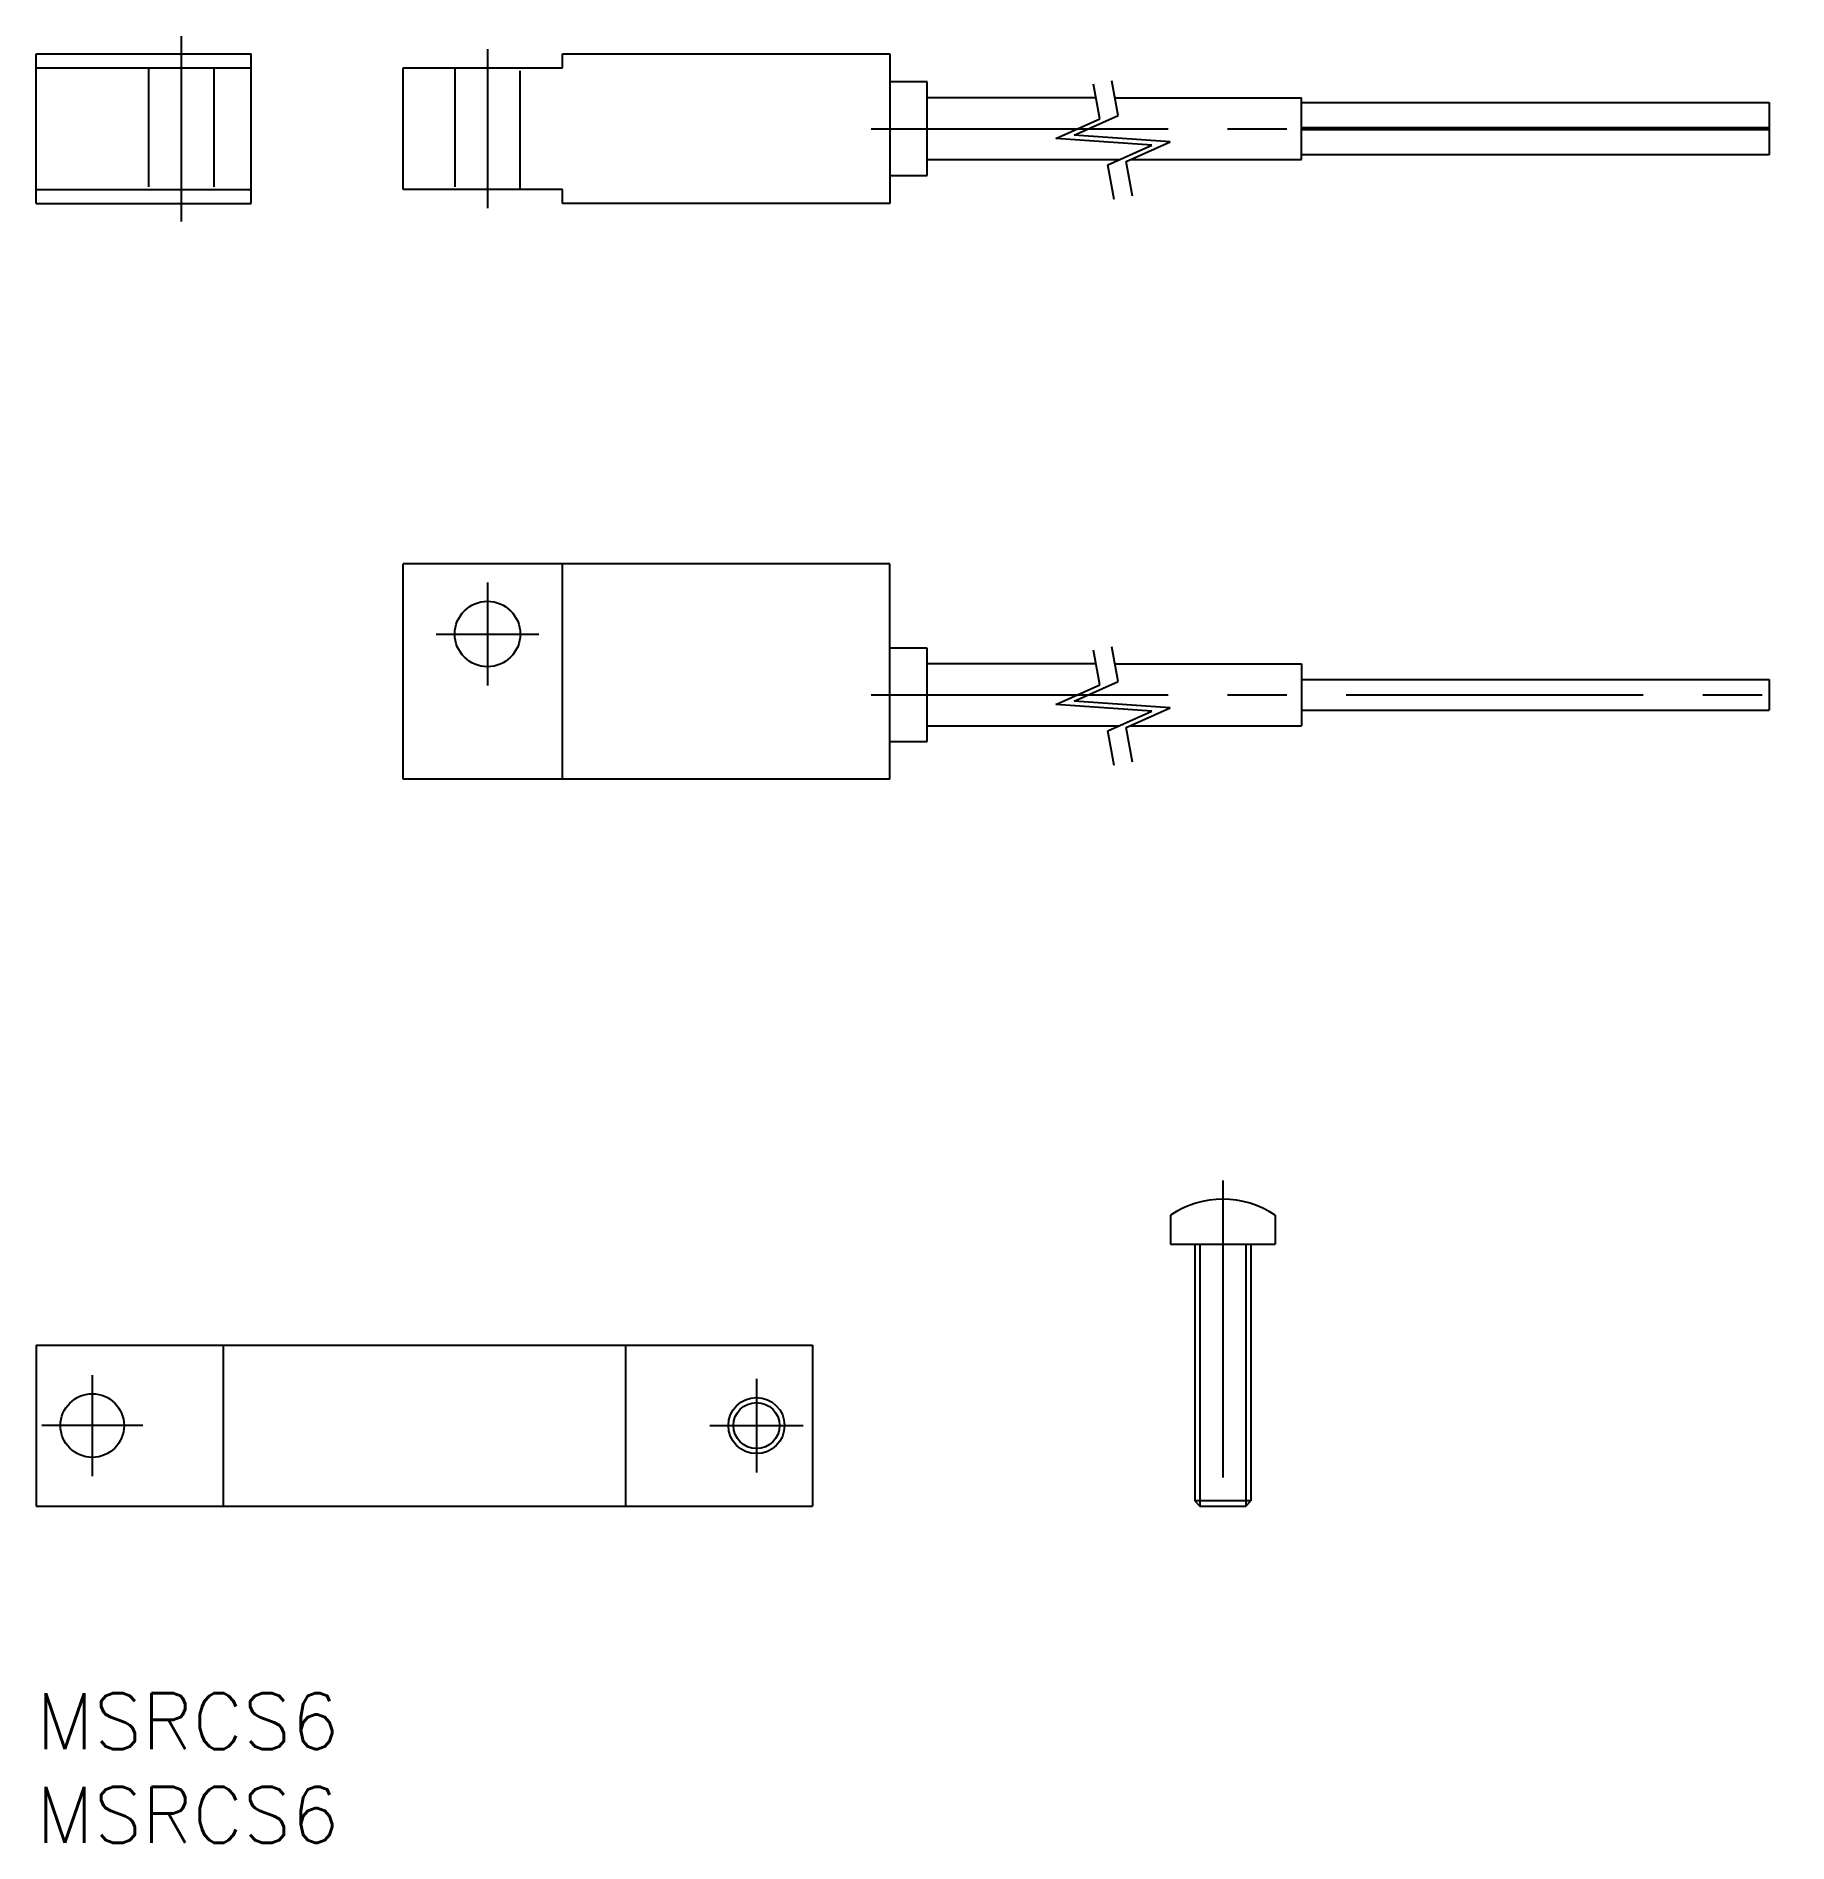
# Model space of a CAD drawing. Extents: x 0 to 93.6, y -8 to 88.6.
import ezdxf

# ---------------------------------------------------------------- set-up
doc = ezdxf.new("R2010")
doc.units = 0
doc.header["$LTSCALE"] = 0.5
doc.linetypes.add('CENTER', pattern=[50.8, 31.75, -6.35, 6.35, -6.35])
doc.linetypes.add('DASHED', pattern=[19.05, 12.7, -6.35])
for name, color, linetype in [('MSM_CENTER', 1, 'CENTER'), ('MSM_CONTINUOUS', 7, 'CONTINUOUS'), ('MSM_DASHED', 4, 'DASHED'), ('MSM_NARROW', 5, 'CONTINUOUS'), ('MSM_PART_NUMBER', 7, 'CONTINUOUS')]:
    doc.layers.add(name, color=color, linetype=linetype)
doc.styles.get("Standard").update_dxf_attribs({"font": 'txt.shx', "height": 3, "bigfont": 'bigfont.shx'})

# ---------------------------------------------------------------- blocks, each defined once
blk = doc.blocks.new('*U25')
at = {"layer": 'MSM_PART_NUMBER'}
blk.add_text('MSRCS6', height=3, dxfattribs=at).set_placement((0, -3))
blk = doc.blocks.new('*U26')
at = {"layer": 'MSM_PART_NUMBER'}
blk.add_text('MSRCS6', height=3, dxfattribs=at).set_placement((0, -8))

msp = doc.modelspace()

# ---------------------------------------------------------------- linework, layer by layer
at = {"layer": 'MSM_CENTER'}
for p, q in [((7.75, 88.552), (7.75, 78.652)), ((24.124, 87.852), (24.124, 79.352)), ((44.624, 83.602), (93.624, 83.602)), ((24.124, 59.352), (24.124, 53.852)), ((21.374, 56.602), (26.874, 56.602)), ((44.624, 53.352), (93.624, 53.352)), ((63.428, 27.4), (63.428, 9)), ((3, 17), (3, 11.6)), ((38.5, 16.8), (38.5, 11.8)), ((5.7, 14.3), (0.3, 14.3)), ((36, 14.3), (41, 14.3))]:
    msp.add_line(p, q, dxfattribs=at)
at = {"layer": 'MSM_CONTINUOUS'}
for p, q in [((0, 79.602), (0, 87.602)), ((0, 87.602), (11.5, 87.602)), ((11.5, 79.602), (11.5, 87.602)), ((28.124, 87.602), (45.624, 87.602)), ((28.124, 86.852), (28.124, 87.602)), ((45.624, 87.602), (45.624, 79.602)), ((0, 86.852), (11.5, 86.852)), ((19.624, 86.852), (28.124, 86.852)), ((19.624, 80.352), (19.624, 86.852)), ((47.624, 86.102), (45.624, 86.102)), ((47.624, 81.102), (47.624, 86.102)), ((56.646, 85.252), (47.624, 85.252)), ((57.662, 85.252), (67.624, 85.252)), ((67.624, 81.952), (67.624, 85.252)), ((67.624, 85.002), (92.624, 85.002)), ((92.624, 85.002), (92.624, 82.202)), ((92.624, 83.646), (67.624, 83.646)), ((67.624, 83.559), (92.624, 83.559)), ((92.624, 82.202), (67.624, 82.202)), ((47.624, 81.952), (57.898, 81.952)), ((58.492, 81.952), (67.624, 81.952)), ((0, 80.352), (11.5, 80.352)), ((28.124, 80.352), (19.624, 80.352)), ((28.124, 79.602), (28.124, 80.352)), ((45.624, 81.102), (47.624, 81.102)), ((0, 79.602), (11.5, 79.602)), ((45.624, 79.602), (28.124, 79.602)), ((45.624, 60.352), (19.624, 60.352)), ((19.624, 48.852), (19.624, 60.352)), ((28.124, 48.852), (28.124, 60.352)), ((45.624, 48.852), (45.624, 60.352)), ((47.624, 55.852), (45.624, 55.852)), ((47.624, 50.852), (47.624, 55.852)), ((56.673, 55.002), (47.624, 55.002)), ((57.688, 55.002), (67.624, 55.002)), ((67.624, 55.002), (67.624, 51.702)), ((67.624, 54.177), (92.624, 54.177)), ((92.624, 54.177), (92.624, 52.527)), ((67.624, 52.527), (92.624, 52.527)), ((47.624, 51.702), (57.898, 51.702)), ((58.492, 51.702), (67.624, 51.702)), ((45.624, 50.852), (47.624, 50.852)), ((45.624, 48.852), (19.624, 48.852)), ((60.628, 25.542), (60.628, 24)), ((66.228, 25.542), (66.228, 24)), ((60.628, 24), (66.228, 24)), ((61.928, 24), (61.928, 10.271)), ((64.928, 24), (64.928, 10.271)), ((0, 18.6), (0, 10)), ((0, 18.6), (41.5, 18.6)), ((10, 18.6), (10, 10)), ((31.5, 18.6), (31.5, 10)), ((41.5, 18.6), (41.5, 10)), ((0, 10), (41.5, 10)), ((64.928, 10.271), (61.928, 10.271)), ((61.928, 10.271), (62.199, 10)), ((62.199, 10), (64.658, 10)), ((64.658, 10), (64.928, 10.271))]:
    msp.add_line(p, q, dxfattribs=at)
for centre, radius in [((24.124, 56.602), 1.75), ((3, 14.3), 1.7), ((38.5, 14.3), 1.5)]:
    msp.add_circle(centre, radius, dxfattribs=at)
msp.add_arc((63.428, 21.4), 5, 55.9442, 124.05579, dxfattribs=at)
at = {"layer": 'MSM_DASHED'}
for p, q in [((6, 86.852), (6, 80.352)), ((9.5, 86.852), (9.5, 80.352)), ((22.374, 86.852), (22.374, 80.352)), ((25.874, 80.352), (25.874, 86.852))]:
    msp.add_line(p, q, dxfattribs=at)
at = {"layer": 'MSM_NARROW'}
for p, q in [((56.844, 84.138), (56.515, 85.991)), ((57.828, 84.313), (57.5, 86.166)), ((54.491, 83.086), (56.844, 84.138)), ((55.476, 83.261), (57.828, 84.313)), ((59.633, 82.729), (54.491, 83.086)), ((60.618, 82.903), (55.476, 83.261)), ((57.281, 81.676), (59.633, 82.729)), ((58.265, 81.851), (60.618, 82.903)), ((57.609, 79.823), (57.281, 81.676)), ((58.594, 79.998), (58.265, 81.851)), ((56.844, 53.888), (56.515, 55.741)), ((57.828, 54.063), (57.5, 55.916)), ((54.491, 52.836), (56.844, 53.888)), ((55.476, 53.011), (57.828, 54.063)), ((59.633, 52.479), (54.491, 52.836)), ((60.618, 52.653), (55.476, 53.011)), ((57.281, 51.426), (59.633, 52.479)), ((58.265, 51.601), (60.618, 52.653)), ((57.609, 49.573), (57.281, 51.426)), ((58.594, 49.748), (58.265, 51.601)), ((62.199, 24), (62.199, 10)), ((64.658, 24), (64.658, 10))]:
    msp.add_line(p, q, dxfattribs=at)
msp.add_circle((38.5, 14.3), 1.23, dxfattribs=at)

# ---------------------------------------------------------------- block references
at = {"layer": 'MSM_CONTINUOUS'}
for name in ['*U25', '*U26']:
    msp.add_blockref(name, (0, 0), dxfattribs=at)

doc.saveas('drawing.dxf')
